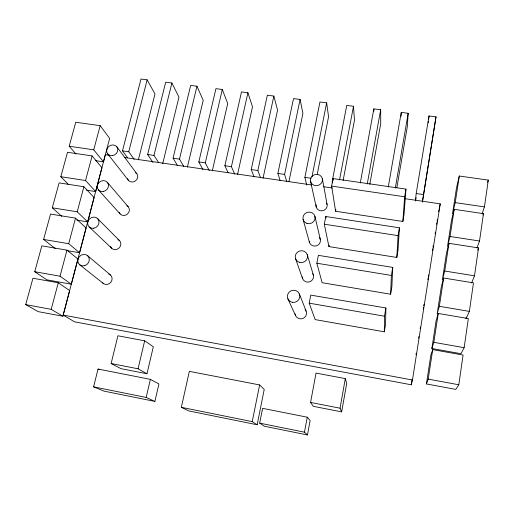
<?xml version="1.0" encoding="UTF-8"?>
<svg xmlns="http://www.w3.org/2000/svg" width="514" height="514" viewBox="0 0 514 514"><rect width="100%" height="100%" fill="white"/><g stroke="black" fill="none" stroke-linecap="round" stroke-linejoin="round"><path stroke-width="0.77" d="M384.305 331.806L384.504 316.206L385.892 307.976L310.752 295.107L309.21 303.17L315.159 319.599L384.305 331.806L385.577 324.225L385.892 307.976M390.621 294.22L391.379 275.446L392.741 267.415L318.365 255.349L316.855 263.226L322.124 282.706L390.621 294.22L391.867 286.806L392.741 267.415M401.081 116.235L401.267 112.399L408.174 113.286L407.255 127.087L396.866 187.623M396.802 257.45L398.099 235.65L399.423 227.805L325.799 216.516L324.328 224.213L328.941 246.604L396.802 257.45L398.016 250.189L399.423 227.805M402.847 221.47L404.659 196.778L405.951 189.113L333.066 178.57L331.626 186.087L335.616 211.26L402.847 221.47L404.043 214.364L405.951 189.113M415.363 201.045L416.192 193.527L429.023 115.958L436.013 116.851L422.476 201.861M428.188 122.84L428.374 121.31M428.56 119.781L429.023 115.958M422.335 202.066L436.013 116.851M466.294 317.132L466.063 318.699L469.378 311.381L473.484 282.873L443.672 278.029L441.372 286.491L437.183 313.771L439.341 306.305L443.672 278.029M458.796 384.774L463.082 355.046L432.711 349.623L430.777 355.527L426.421 383.932L455.828 389.406L458.796 384.774L428.194 379.114L426.421 383.932M464.142 347.689L468.338 318.577L438.249 313.45L436.129 320.659L431.856 348.498L461 353.69L464.142 347.689L433.829 342.324L431.856 348.498M471.608 282.976L474.499 275.825L478.528 247.909L448.985 243.334L446.512 252.997L442.406 279.738L444.745 271.032L448.985 243.334M476.934 247.999L479.523 241.002L483.462 213.657L454.196 209.339L451.549 220.159L447.527 246.379L450.039 236.479L454.196 209.339M482.177 213.464L484.439 206.891L488.3 180.099L459.298 176.032L456.49 187.957L452.545 213.67L455.224 202.625L459.298 176.032M428.194 379.114L432.711 349.623M433.829 342.324L438.249 313.45M109.283 155.267L105.319 154.688L63.177 315.082L74.524 321.815L411.29 384.787L412.453 380.013L440.228 203.852L404.512 198.61M411.29 384.787L412.164 379.255M416.025 354.75L416.276 353.169M418.647 338.148L418.897 336.567M420.144 328.664L420.394 327.084M423.26 308.901L423.51 307.321M423.761 305.74L424.011 304.159M427.873 279.655L428.123 278.068M428.374 276.487L428.625 274.906M432.492 250.402L432.737 248.821M432.987 247.24L433.238 245.66M435.107 233.799L435.358 232.219M436.604 224.316L436.855 222.735M437.106 221.155L437.356 219.574M415.736 200.062L416.128 197.691M395.311 188.073L408.174 113.286M388.263 187.051L401.267 112.399M341.669 411.881L346.699 383.38L345.299 378.606L316.026 373.087L310.578 402.443L313.296 406.323L341.669 411.881L340.062 408.2L345.299 378.606M367.253 183.986L380.668 109.758L373.845 108.884L360.288 182.978M369.784 184.359L380.72 123.604L380.668 109.758M307.456 434.953L310.122 420.529L307.263 417.201L262.622 408.334L259.679 423.138L264.331 426.228L307.456 434.953L304.474 432.184L259.679 423.138M304.474 432.184L307.263 417.201M343.127 180.498L354.487 120.167L353.491 106.276L346.744 105.415L332.205 181.326L332.436 182.856M339.529 179.971L353.491 106.276M328.941 246.604L329.211 245.178M335.616 211.26L335.912 209.712M438.705 211.691L440.228 203.852M317.267 174.175L328.555 116.762L326.634 102.839L319.965 101.984L304.879 177.356L306.704 185.079M311.992 176.771L326.634 102.839M257.167 424.776L264.222 389.426L259.621 384.941L189.338 371.346L181.339 407.319L188.844 410.943L257.167 424.776L252.239 421.634L181.339 407.319M252.239 421.634L259.621 384.941M289.003 181.358L302.913 113.401L300.086 99.433L293.5 98.592L277.888 173.43L280.181 180.716M286.754 181.68L284.608 174.407L300.086 99.433M263.046 178.307L277.566 110.073L273.853 96.073L267.344 95.238L251.217 169.556L254.083 176.88M260.579 177.838L257.855 170.519L273.853 96.073M237.532 174.554L252.502 106.783L247.921 92.751L241.49 91.922L224.862 165.726L228.081 172.659M234.821 174.297L231.422 166.677L247.921 92.751M154.9 401.402L158.916 383.964L150.377 379.358L98.033 369.046L93.606 386.856L104.162 391.16L154.9 401.402L146.162 397.438L93.606 386.856M212.321 170.809L227.715 103.532L222.292 89.462L215.931 88.646L198.815 161.936L202.921 169.607M209.262 170.539L205.298 162.88L222.292 89.462M146.162 397.438L150.377 379.358M146.991 373.755L153.313 346.764L144.678 340.814L117.924 335.777L111.12 363.533L120.989 368.666L146.991 373.755L138.048 368.789L111.12 363.533M138.048 368.789L144.678 340.814M187.385 167.146L203.203 100.32L196.958 86.217L190.668 85.408L173.077 158.196L177.471 165.482M183.749 166.401L179.482 159.128L196.958 86.217M162.732 163.523L178.962 97.14L171.907 83.005L165.694 82.208L147.634 154.502L152.986 162.482M158.749 162.732L153.969 155.421L171.907 83.005M138.362 159.899L154.984 93.991L147.145 79.831L140.997 79.047L122.493 150.846L127.607 157.811M134.205 159.346L128.751 151.758L147.145 79.831M62.926 316.251L69.673 290.571L58.281 282.771L32.941 278.247L25.7 304.622L38.261 311.657L62.926 316.251L51.194 309.338L25.7 304.622M71.343 284.21L77.967 259.005L66.981 250.145L41.833 245.853L34.734 271.72L46.864 279.841L71.343 284.21L60.035 276.198L34.734 271.72M66.28 250.485L79.606 252.759L86.108 228.023L75.519 218.135L50.558 214.075L43.594 239.453L55.3 248.615M76.817 220.114L87.714 221.894L94.101 197.601L83.891 186.73L59.116 182.894L52.28 207.791L61.802 216.355M86.41 190.141L95.681 191.587L101.945 167.737L92.109 155.915L67.52 152.292L60.813 176.726L68.452 184.513M95.572 160.651L103.5 161.826L109.649 138.401L100.179 125.673L75.77 122.248L69.184 146.239L76.027 154.071M51.194 309.338L58.281 282.771M60.035 276.198L66.981 250.145M79.606 252.759L68.703 243.694L75.519 218.135M87.714 221.894L77.209 211.807L83.891 186.73M95.681 191.587L85.549 180.523L92.109 155.915M103.5 161.826L93.734 149.825L100.179 125.673M487.574 182.322L488.3 180.099M482.961 215.09L483.462 213.657M477.699 250.119L478.528 247.909M122.493 150.846L128.751 151.758M147.634 154.502L153.969 155.421M173.077 158.196L179.482 159.128M198.815 161.936L205.298 162.88M224.862 165.726L231.422 166.677M251.217 169.556L257.855 170.519M277.888 173.43L284.608 174.407M304.879 177.356L310.925 178.229M416.192 193.527L423.33 194.568M69.184 146.239L93.734 149.825M455.224 202.625L484.439 206.891M331.626 186.087L404.659 196.778M124.362 157.483L311.657 184.976M323.563 186.73L332.295 188.008M60.813 176.726L85.549 180.523M450.039 236.479L479.523 241.002M324.328 224.213L398.099 235.65M52.28 207.791L77.209 211.807M444.745 271.032L474.499 275.825M316.855 263.226L391.379 275.446M43.594 239.453L68.703 243.694M439.341 306.305L469.378 311.381M309.21 303.17L384.504 316.206M63.177 315.082L412.453 380.013M310.578 402.443L340.062 408.2M98.033 369.046L99.414 369.701M79.593 264.671L103.43 283.561M87.521 255.625L110.42 274.958M89.128 226.899L111.699 248.281M97.525 218.527L119.421 240.526M98.47 189.942L120.103 213.92M107.291 182.258L128.224 206.795M107.632 153.789L128.352 180.247M116.819 146.786L136.827 173.758M287.808 298.679L295.64 315.769M299.386 293.944L306.113 311.054M295.524 258.593L302.483 278.357M307.269 254.687L313.399 275.157M303.08 219.427L309.364 242.094M314.934 216.336L320.28 239.267M310.495 181.159L316.213 206.962M325.799 216.516L326.101 218.045M322.4 178.859A6.065 5.66 -13.3 0 1 314.388 185.419A6.065 5.66 -13.3 0 1 312.563 175.788A6.065 5.66 -13.3 0 1 322.4 178.859L327.103 204.508M333.066 178.57L333.297 180.125M373.845 108.884L373.89 111.197M320.029 238.541A5.635 5.384 -13.2 0 1 316.187 245.904A5.635 5.384 -13.2 0 1 309.229 241.336M319.457 237.539A5.635 5.384 -13.2 0 1 319.869 238.194M126.817 205.741A5.403 4.934 -38.1 0 1 127.466 214.042A5.403 4.934 -38.1 0 1 119.209 212.411M118.567 239.871A5.474 5.024 -41.9 0 1 118.734 248.313A5.474 5.024 -41.9 0 1 110.555 246.469M117.924 239.543A5.474 5.024 -41.9 0 1 118.252 239.697M312.788 273.711A5.693 5.506 -15 0 1 309.447 281.858A5.693 5.506 -15 0 1 302.213 276.808M326.608 203.088A5.583 5.262 -12.2 0 1 322.394 210.772A5.583 5.262 -12.2 0 1 316.142 204.726M135.516 172.633A5.339 4.844 -34.8 0 1 135.58 180.832A5.339 4.844 -34.8 0 1 127.575 178.711M305.534 310A5.744 5.635 -19.5 0 1 302.746 318.526A5.744 5.635 -19.5 0 1 295.094 313.842M305.027 309.37A5.744 5.635 -19.5 0 1 305.29 309.679M108.833 274.071A5.551 5.108 -46.2 0 1 110.928 282.167A5.551 5.108 -46.2 0 1 102.402 282.533M306.916 223.41A6.123 5.802 -14.4 0 0 315.024 216.741A6.123 5.802 -14.4 0 0 305.091 213.528A6.123 5.802 -14.4 0 0 306.916 223.41M103.346 191.516A5.853 5.275 -37.5 0 0 107.529 182.547A5.853 5.275 -37.5 0 0 97.788 184.263A5.853 5.275 -37.5 0 0 103.346 191.516M93.779 228.261A5.93 5.378 -41.1 0 0 98.033 219.105A5.93 5.378 -41.1 0 0 88.19 220.795A5.93 5.378 -41.1 0 0 93.779 228.261M299.688 262.416A6.187 5.943 -16.5 0 0 307.385 255.092A6.187 5.943 -16.5 0 0 297.124 252.445A6.187 5.943 -16.5 0 0 299.688 262.416M112.309 155.633A5.776 5.172 -34.4 0 0 117.038 147.088A5.776 5.172 -34.4 0 0 107.355 148.167A5.776 5.172 -34.4 0 0 112.309 155.633M292.293 302.322A6.252 6.091 -20.9 0 0 299.54 294.349A6.252 6.091 -20.9 0 0 288.984 292.299A6.252 6.091 -20.9 0 0 292.293 302.322M84.804 265.635A6.02 5.481 -45.2 0 0 87.81 255.888A6.02 5.481 -45.2 0 0 78.077 258.94A6.02 5.481 -45.2 0 0 84.804 265.635"/></g></svg>
